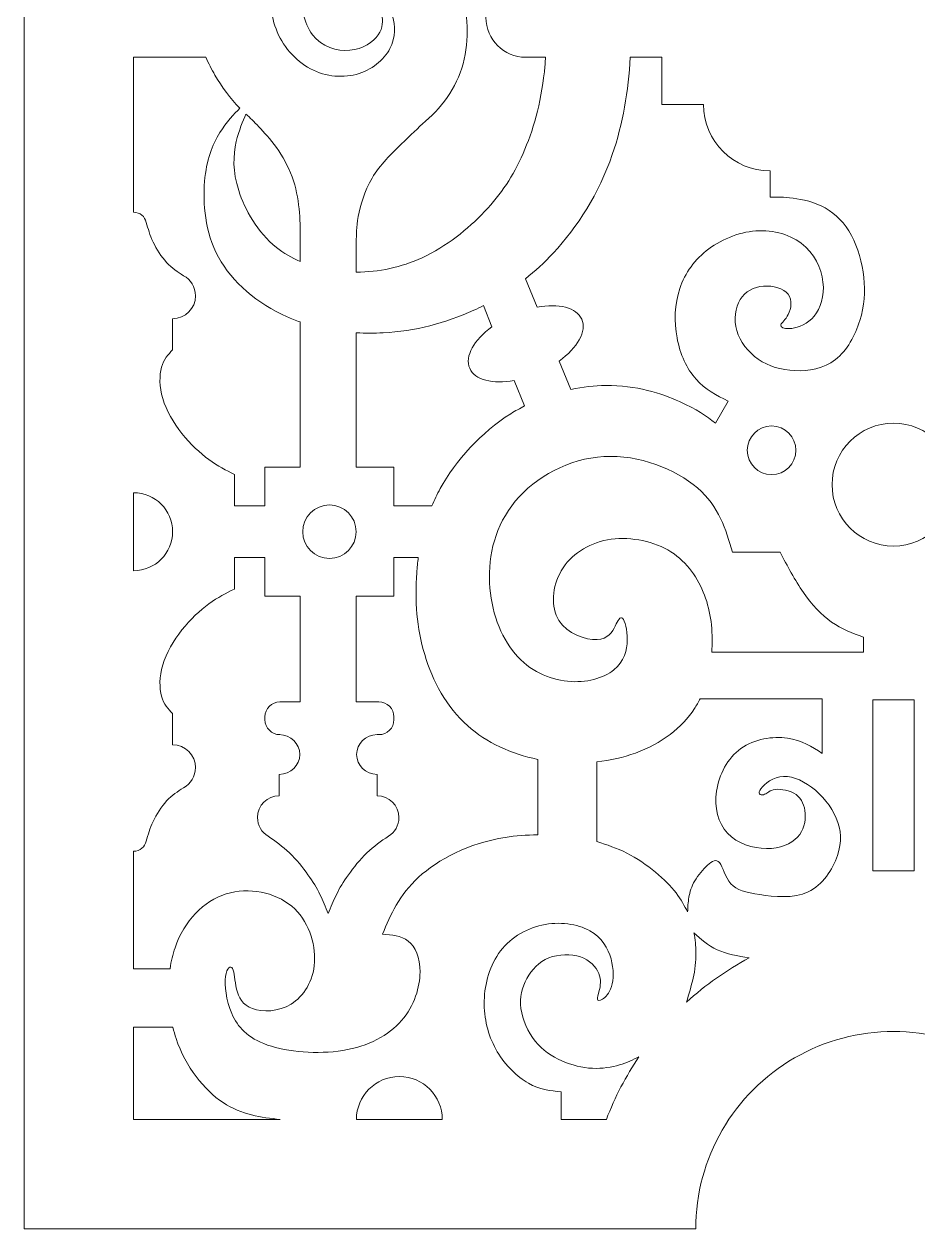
# Model space of a CAD drawing. Header units: millimetres. Extents: x -77 to 114, y -14 to 198.
# Drawn here: x -76.98 to -43.71, y 3.96 to 48.81 of the extents above; entities that cross this region are included whole.
import ezdxf

# ---------------------------------------------------------------- set-up
doc = ezdxf.new("R2010")
doc.units = ezdxf.units.MM
doc.header["$MEASUREMENT"] = 0
doc.layers.add('Default', color=7, linetype='Continuous')

msp = doc.modelspace()

# ---------------------------------------------------------------- linework, layer by layer
at = {"layer": 'Default', "lineweight": 9}
for points, knots in [([(-51.98, 3.963), (-51.98, 3.963), (-76.979, 3.963), (-76.979, 3.963), (-76.979, 3.963), (-76.979, 3.963), (-76.979, 96.287), (-76.979, 96.287), (-76.979, 96.287), (-76.979, 96.287), (-74.644, 96.287), (-74.644, 96.287), (-74.644, 96.287), (-73.848, 100.994), (-70.379, 104.808), (-65.763, 106.05), (-65.763, 106.05), (-65.763, 106.05), (-65.763, 109.359), (-65.763, 109.359), (-65.763, 109.359), (-65.763, 109.359), (-44.618, 109.359), (-44.618, 109.359), (-44.618, 109.359), (-44.618, 109.359), (-23.473, 109.359), (-23.473, 109.359), (-23.473, 109.359), (-23.473, 109.359), (-23.473, 106.05), (-23.473, 106.05), (-23.473, 106.05), (-18.857, 104.808), (-15.388, 100.994), (-14.593, 96.287), (-14.593, 96.287), (-14.593, 96.287), (-12.257, 96.287), (-12.257, 96.287), (-12.257, 96.287), (-12.257, 96.287), (-12.257, 3.963), (-12.257, 3.963), (-12.257, 3.963), (-12.257, 3.963), (-37.256, 3.963), (-37.256, 3.963), (-37.256, 3.963), (-37.256, 6.588), (-38.66, 9.015), (-40.937, 10.328), (-40.937, 10.328), (-42.076, 10.985), (-43.347, 11.313), (-44.618, 11.313), (-44.618, 11.313), (-45.889, 11.313), (-47.16, 10.985), (-48.299, 10.328), (-48.299, 10.328), (-50.576, 9.015), (-51.98, 6.588), (-51.98, 3.963)], [0, 0, 0, 0, 0.058824, 0.058824, 0.058824, 0.058824, 0.117647, 0.117647, 0.117647, 0.117647, 0.176471, 0.176471, 0.176471, 0.176471, 0.235294, 0.235294, 0.235294, 0.235294, 0.294118, 0.294118, 0.294118, 0.294118, 0.352941, 0.352941, 0.352941, 0.352941, 0.411765, 0.411765, 0.411765, 0.411765, 0.470588, 0.470588, 0.470588, 0.470588, 0.529412, 0.529412, 0.529412, 0.529412, 0.588235, 0.588235, 0.588235, 0.588235, 0.647059, 0.647059, 0.647059, 0.647059, 0.705882, 0.705882, 0.705882, 0.705882, 0.764706, 0.764706, 0.764706, 0.764706, 0.823529, 0.823529, 0.823529, 0.823529, 0.882353, 0.882353, 0.882353, 0.882353, 1, 1, 1, 1]), ([(-57.569, 47.577), (-57.569, 47.577), (-58.309, 47.577), (-58.309, 47.577), (-58.309, 47.577), (-59.125, 47.577), (-59.787, 48.239), (-59.787, 49.055), (-59.787, 49.055), (-59.787, 49.871), (-59.125, 50.533), (-58.309, 50.533), (-58.309, 50.533), (-58.309, 50.533), (-57.806, 50.533), (-57.806, 50.533), (-57.806, 50.533), (-57.811, 50.553), (-57.817, 50.573), (-57.822, 50.593), (-57.822, 50.593), (-58.106, 51.643), (-58.624, 52.407), (-59.297, 52.998), (-59.297, 52.998), (-59.774, 53.417), (-60.329, 53.751), (-60.921, 53.979), (-60.921, 53.979), (-60.921, 53.962), (-60.921, 53.946), (-60.921, 53.93), (-60.921, 53.93), (-60.921, 53.114), (-61.582, 52.452), (-62.398, 52.452), (-62.398, 52.452), (-63.215, 52.452), (-63.876, 53.114), (-63.876, 53.93), (-63.876, 53.93), (-63.876, 54.038), (-63.865, 54.144), (-63.843, 54.245), (-63.843, 54.245), (-63.99, 54.219), (-64.136, 54.187), (-64.281, 54.149), (-64.281, 54.149), (-65.125, 53.931), (-65.907, 53.525), (-66.477, 52.909), (-66.477, 52.909), (-67.046, 52.294), (-67.403, 51.468), (-67.603, 50.736), (-67.603, 50.736), (-67.803, 50.003), (-67.846, 49.363), (-67.643, 48.747), (-67.643, 48.747), (-67.44, 48.132), (-66.99, 47.54), (-66.427, 47.205), (-66.427, 47.205), (-65.864, 46.87), (-65.186, 46.789), (-64.617, 46.94), (-64.617, 46.94), (-64.047, 47.091), (-63.585, 47.473), (-63.364, 47.897), (-63.364, 47.897), (-63.142, 48.322), (-63.161, 48.79), (-63.256, 49.071), (-63.256, 49.071), (-63.352, 49.351), (-63.524, 49.443), (-63.604, 49.437), (-63.604, 49.437), (-63.684, 49.431), (-63.672, 49.326), (-63.653, 49.138), (-63.653, 49.138), (-63.635, 48.95), (-63.61, 48.68), (-63.795, 48.412), (-63.795, 48.412), (-63.98, 48.144), (-64.374, 47.879), (-64.854, 47.836), (-64.854, 47.836), (-65.334, 47.793), (-65.901, 47.971), (-66.242, 48.411), (-66.242, 48.411), (-66.584, 48.851), (-66.701, 49.553), (-66.622, 50.121), (-66.622, 50.121), (-66.543, 50.689), (-66.267, 51.123), (-65.898, 51.486), (-65.898, 51.486), (-65.529, 51.85), (-65.065, 52.143), (-64.415, 52.231), (-64.415, 52.231), (-63.764, 52.319), (-62.927, 52.201), (-62.259, 51.866), (-62.259, 51.866), (-61.591, 51.53), (-61.092, 50.976), (-60.79, 50.197), (-60.79, 50.197), (-60.489, 49.419), (-60.384, 48.415), (-60.596, 47.504), (-60.596, 47.504), (-60.809, 46.592), (-61.338, 45.773), (-62.042, 45.2), (-62.042, 45.2), (-62.314, 44.943), (-62.586, 44.686), (-62.94, 44.343), (-62.94, 44.343), (-63.295, 43.999), (-63.732, 43.567), (-64.025, 43.081), (-64.025, 43.081), (-64.317, 42.595), (-64.465, 42.053), (-64.539, 41.646), (-64.539, 41.646), (-64.613, 41.24), (-64.613, 40.969), (-64.613, 40.699), (-64.613, 40.699), (-64.613, 40.699), (-64.613, 39.577), (-64.613, 39.577), (-64.613, 39.577), (-63.779, 39.58), (-62.936, 39.758), (-62.16, 40.115), (-62.16, 40.115), (-61.264, 40.527), (-60.458, 41.18), (-59.836, 41.836), (-59.836, 41.836), (-59.214, 42.491), (-58.777, 43.15), (-58.408, 43.99), (-58.408, 43.99), (-58.039, 44.83), (-57.739, 45.851), (-57.614, 47.029), (-57.614, 47.029), (-57.595, 47.208), (-57.58, 47.392), (-57.569, 47.577)], [0, 0, 0, 0, 0.02381, 0.02381, 0.02381, 0.02381, 0.047619, 0.047619, 0.047619, 0.047619, 0.071429, 0.071429, 0.071429, 0.071429, 0.095238, 0.095238, 0.095238, 0.095238, 0.119048, 0.119048, 0.119048, 0.119048, 0.142857, 0.142857, 0.142857, 0.142857, 0.166667, 0.166667, 0.166667, 0.166667, 0.190476, 0.190476, 0.190476, 0.190476, 0.214286, 0.214286, 0.214286, 0.214286, 0.238095, 0.238095, 0.238095, 0.238095, 0.261905, 0.261905, 0.261905, 0.261905, 0.285714, 0.285714, 0.285714, 0.285714, 0.309524, 0.309524, 0.309524, 0.309524, 0.333333, 0.333333, 0.333333, 0.333333, 0.357143, 0.357143, 0.357143, 0.357143, 0.380952, 0.380952, 0.380952, 0.380952, 0.404762, 0.404762, 0.404762, 0.404762, 0.428571, 0.428571, 0.428571, 0.428571, 0.452381, 0.452381, 0.452381, 0.452381, 0.47619, 0.47619, 0.47619, 0.47619, 0.5, 0.5, 0.5, 0.5, 0.52381, 0.52381, 0.52381, 0.52381, 0.547619, 0.547619, 0.547619, 0.547619, 0.571429, 0.571429, 0.571429, 0.571429, 0.595238, 0.595238, 0.595238, 0.595238, 0.619048, 0.619048, 0.619048, 0.619048, 0.642857, 0.642857, 0.642857, 0.642857, 0.666667, 0.666667, 0.666667, 0.666667, 0.690476, 0.690476, 0.690476, 0.690476, 0.714286, 0.714286, 0.714286, 0.714286, 0.738095, 0.738095, 0.738095, 0.738095, 0.761905, 0.761905, 0.761905, 0.761905, 0.785714, 0.785714, 0.785714, 0.785714, 0.809524, 0.809524, 0.809524, 0.809524, 0.833333, 0.833333, 0.833333, 0.833333, 0.857143, 0.857143, 0.857143, 0.857143, 0.880952, 0.880952, 0.880952, 0.880952, 0.904762, 0.904762, 0.904762, 0.904762, 0.928571, 0.928571, 0.928571, 0.928571, 0.952381, 0.952381, 0.952381, 0.952381, 1, 1, 1, 1]), ([(-72.431, 41.43), (-72.365, 41.196), (-72.3, 40.962), (-72.177, 40.7), (-72.177, 40.7), (-72.053, 40.439), (-71.871, 40.149), (-71.673, 39.935), (-71.673, 39.935), (-71.476, 39.722), (-71.261, 39.583), (-71.047, 39.445), (-71.047, 39.445), (-70.781, 39.302), (-70.6, 39.02), (-70.6, 38.696), (-70.6, 38.696), (-70.6, 38.226), (-70.981, 37.846), (-71.45, 37.846), (-71.45, 37.846), (-71.45, 37.846), (-71.45, 36.683), (-71.45, 36.683), (-71.45, 36.683), (-71.613, 36.511), (-71.777, 36.338), (-71.861, 36.04), (-71.861, 36.04), (-71.946, 35.741), (-71.952, 35.316), (-71.82, 34.873), (-71.82, 34.873), (-71.687, 34.43), (-71.416, 33.968), (-71.102, 33.571), (-71.102, 33.571), (-70.789, 33.174), (-70.431, 32.841), (-70.099, 32.598), (-70.099, 32.598), (-69.766, 32.355), (-69.458, 32.2), (-69.15, 32.047), (-69.15, 32.047), (-69.15, 32.047), (-69.15, 30.874), (-69.15, 30.874), (-69.15, 30.874), (-69.15, 30.874), (-68.014, 30.874), (-68.014, 30.874), (-68.014, 30.874), (-68.014, 30.874), (-68.014, 32.317), (-68.014, 32.317), (-68.014, 32.317), (-68.014, 32.317), (-66.7, 32.317), (-66.7, 32.317), (-66.7, 32.317), (-66.7, 32.317), (-66.7, 37.725), (-66.7, 37.725), (-66.7, 37.725), (-66.866, 37.782), (-67.03, 37.846), (-67.19, 37.917), (-67.19, 37.917), (-68.296, 38.403), (-69.238, 39.204), (-69.746, 40.14), (-69.746, 40.14), (-70.253, 41.075), (-70.328, 42.147), (-70.26, 42.955), (-70.26, 42.955), (-70.192, 43.764), (-69.982, 44.31), (-69.687, 44.778), (-69.687, 44.778), (-69.451, 45.152), (-69.159, 45.477), (-68.945, 45.676), (-68.945, 45.676), (-69.31, 46.045), (-69.618, 46.468), (-69.875, 46.912), (-69.875, 46.912), (-69.999, 47.128), (-70.113, 47.349), (-70.212, 47.577), (-70.212, 47.577), (-70.212, 47.577), (-72.901, 47.577), (-72.901, 47.577), (-72.901, 47.577), (-72.901, 47.577), (-72.901, 41.808), (-72.901, 41.808), (-72.901, 41.808), (-72.671, 41.808), (-72.478, 41.646), (-72.431, 41.43)], [0, 0, 0, 0, 0.037037, 0.037037, 0.037037, 0.037037, 0.074074, 0.074074, 0.074074, 0.074074, 0.111111, 0.111111, 0.111111, 0.111111, 0.148148, 0.148148, 0.148148, 0.148148, 0.185185, 0.185185, 0.185185, 0.185185, 0.222222, 0.222222, 0.222222, 0.222222, 0.259259, 0.259259, 0.259259, 0.259259, 0.296296, 0.296296, 0.296296, 0.296296, 0.333333, 0.333333, 0.333333, 0.333333, 0.37037, 0.37037, 0.37037, 0.37037, 0.407407, 0.407407, 0.407407, 0.407407, 0.444444, 0.444444, 0.444444, 0.444444, 0.481481, 0.481481, 0.481481, 0.481481, 0.518519, 0.518519, 0.518519, 0.518519, 0.555556, 0.555556, 0.555556, 0.555556, 0.592593, 0.592593, 0.592593, 0.592593, 0.62963, 0.62963, 0.62963, 0.62963, 0.666667, 0.666667, 0.666667, 0.666667, 0.703704, 0.703704, 0.703704, 0.703704, 0.740741, 0.740741, 0.740741, 0.740741, 0.777778, 0.777778, 0.777778, 0.777778, 0.814815, 0.814815, 0.814815, 0.814815, 0.851852, 0.851852, 0.851852, 0.851852, 0.888889, 0.888889, 0.888889, 0.888889, 0.925926, 0.925926, 0.925926, 0.925926, 1, 1, 1, 1]), ([(-57.061, 36.267), (-57.061, 36.267), (-56.625, 35.211), (-56.625, 35.211), (-56.625, 35.211), (-56.181, 35.307), (-55.742, 35.357), (-55.326, 35.362), (-55.326, 35.362), (-54.199, 35.374), (-53.239, 35.053), (-52.586, 34.764), (-52.586, 34.764), (-51.934, 34.475), (-51.589, 34.216), (-51.244, 33.958), (-51.244, 33.958), (-51.244, 33.958), (-50.769, 34.779), (-50.769, 34.779), (-50.769, 34.779), (-51.198, 34.993), (-51.628, 35.207), (-51.968, 35.591), (-51.968, 35.591), (-52.309, 35.975), (-52.562, 36.529), (-52.675, 37.133), (-52.675, 37.133), (-52.789, 37.736), (-52.765, 38.389), (-52.571, 38.969), (-52.571, 38.969), (-52.377, 39.548), (-52.014, 40.055), (-51.49, 40.443), (-51.49, 40.443), (-50.967, 40.831), (-50.283, 41.1), (-49.619, 41.121), (-49.619, 41.121), (-48.954, 41.141), (-48.307, 40.913), (-47.879, 40.507), (-47.879, 40.507), (-47.451, 40.101), (-47.242, 39.515), (-47.229, 39.014), (-47.229, 39.014), (-47.217, 38.512), (-47.402, 38.093), (-47.663, 37.838), (-47.663, 37.838), (-47.925, 37.582), (-48.264, 37.49), (-48.489, 37.477), (-48.489, 37.477), (-48.713, 37.465), (-48.824, 37.533), (-48.806, 37.616), (-48.806, 37.616), (-48.787, 37.699), (-48.639, 37.798), (-48.535, 38.007), (-48.535, 38.007), (-48.43, 38.216), (-48.368, 38.537), (-48.536, 38.753), (-48.536, 38.753), (-48.704, 38.97), (-49.101, 39.083), (-49.458, 39.055), (-49.458, 39.055), (-49.815, 39.027), (-50.133, 38.859), (-50.322, 38.556), (-50.322, 38.556), (-50.511, 38.254), (-50.573, 37.816), (-50.453, 37.404), (-50.453, 37.404), (-50.333, 36.991), (-50.031, 36.603), (-49.65, 36.338), (-49.65, 36.338), (-49.268, 36.074), (-48.806, 35.932), (-48.292, 35.911), (-48.292, 35.911), (-47.778, 35.889), (-47.211, 35.988), (-46.777, 36.323), (-46.777, 36.323), (-46.343, 36.658), (-46.041, 37.231), (-45.872, 37.776), (-45.872, 37.776), (-45.703, 38.321), (-45.665, 38.838), (-45.724, 39.38), (-45.724, 39.38), (-45.782, 39.922), (-45.937, 40.489), (-46.183, 40.944), (-46.183, 40.944), (-46.429, 41.4), (-46.768, 41.745), (-47.162, 41.966), (-47.162, 41.966), (-47.556, 42.188), (-48.005, 42.286), (-48.356, 42.333), (-48.356, 42.333), (-48.707, 42.379), (-48.96, 42.372), (-49.212, 42.366), (-49.212, 42.366), (-49.212, 42.366), (-49.212, 43.345), (-49.212, 43.345), (-49.212, 43.345), (-50.579, 43.345), (-51.688, 44.453), (-51.688, 45.82), (-51.688, 45.82), (-51.688, 45.82), (-53.241, 45.82), (-53.241, 45.82), (-53.241, 45.82), (-53.241, 45.82), (-53.241, 47.577), (-53.241, 47.577), (-53.241, 47.577), (-53.241, 47.577), (-54.422, 47.577), (-54.422, 47.577), (-54.422, 47.577), (-54.476, 46.333), (-54.693, 45.083), (-55.084, 43.956), (-55.084, 43.956), (-55.588, 42.504), (-56.382, 41.254), (-57.278, 40.291), (-57.278, 40.291), (-57.612, 39.931), (-57.96, 39.611), (-58.321, 39.327), (-58.321, 39.327), (-58.321, 39.327), (-57.887, 38.274), (-57.887, 38.274), (-57.887, 38.274), (-57.086, 38.423), (-56.413, 38.267), (-56.221, 37.826), (-56.221, 37.826), (-56.024, 37.377), (-56.382, 36.76), (-57.061, 36.267)], [0, 0, 0, 0, 0.02439, 0.02439, 0.02439, 0.02439, 0.04878, 0.04878, 0.04878, 0.04878, 0.073171, 0.073171, 0.073171, 0.073171, 0.097561, 0.097561, 0.097561, 0.097561, 0.121951, 0.121951, 0.121951, 0.121951, 0.146341, 0.146341, 0.146341, 0.146341, 0.170732, 0.170732, 0.170732, 0.170732, 0.195122, 0.195122, 0.195122, 0.195122, 0.219512, 0.219512, 0.219512, 0.219512, 0.243902, 0.243902, 0.243902, 0.243902, 0.268293, 0.268293, 0.268293, 0.268293, 0.292683, 0.292683, 0.292683, 0.292683, 0.317073, 0.317073, 0.317073, 0.317073, 0.341463, 0.341463, 0.341463, 0.341463, 0.365854, 0.365854, 0.365854, 0.365854, 0.390244, 0.390244, 0.390244, 0.390244, 0.414634, 0.414634, 0.414634, 0.414634, 0.439024, 0.439024, 0.439024, 0.439024, 0.463415, 0.463415, 0.463415, 0.463415, 0.487805, 0.487805, 0.487805, 0.487805, 0.512195, 0.512195, 0.512195, 0.512195, 0.536585, 0.536585, 0.536585, 0.536585, 0.560976, 0.560976, 0.560976, 0.560976, 0.585366, 0.585366, 0.585366, 0.585366, 0.609756, 0.609756, 0.609756, 0.609756, 0.634146, 0.634146, 0.634146, 0.634146, 0.658537, 0.658537, 0.658537, 0.658537, 0.682927, 0.682927, 0.682927, 0.682927, 0.707317, 0.707317, 0.707317, 0.707317, 0.731707, 0.731707, 0.731707, 0.731707, 0.756098, 0.756098, 0.756098, 0.756098, 0.780488, 0.780488, 0.780488, 0.780488, 0.804878, 0.804878, 0.804878, 0.804878, 0.829268, 0.829268, 0.829268, 0.829268, 0.853659, 0.853659, 0.853659, 0.853659, 0.878049, 0.878049, 0.878049, 0.878049, 0.902439, 0.902439, 0.902439, 0.902439, 0.926829, 0.926829, 0.926829, 0.926829, 0.95122, 0.95122, 0.95122, 0.95122, 1, 1, 1, 1]), ([(-66.7, 39.974), (-67.021, 40.111), (-67.321, 40.286), (-67.588, 40.5), (-67.588, 40.5), (-68.29, 41.063), (-68.764, 41.901), (-68.992, 42.615), (-68.992, 42.615), (-69.219, 43.329), (-69.201, 43.92), (-69.081, 44.438), (-69.081, 44.438), (-68.987, 44.844), (-68.829, 45.205), (-68.722, 45.463), (-68.722, 45.463), (-68.701, 45.444), (-68.68, 45.426), (-68.659, 45.408), (-68.659, 45.408), (-68.513, 45.265), (-68.366, 45.122), (-68.169, 44.913), (-68.169, 44.913), (-67.973, 44.704), (-67.726, 44.428), (-67.503, 44.096), (-67.503, 44.096), (-67.281, 43.765), (-67.083, 43.377), (-66.953, 42.98), (-66.953, 42.98), (-66.823, 42.582), (-66.761, 42.176), (-66.731, 41.794), (-66.731, 41.794), (-66.7, 41.413), (-66.7, 41.056), (-66.7, 40.699), (-66.7, 40.699), (-66.7, 40.699), (-66.7, 39.974), (-66.7, 39.974)], [0, 0, 0, 0, 0.083333, 0.083333, 0.083333, 0.083333, 0.166667, 0.166667, 0.166667, 0.166667, 0.25, 0.25, 0.25, 0.25, 0.333333, 0.333333, 0.333333, 0.333333, 0.416667, 0.416667, 0.416667, 0.416667, 0.5, 0.5, 0.5, 0.5, 0.583333, 0.583333, 0.583333, 0.583333, 0.666667, 0.666667, 0.666667, 0.666667, 0.75, 0.75, 0.75, 0.75, 0.833333, 0.833333, 0.833333, 0.833333, 1, 1, 1, 1]), ([(-59.563, 37.548), (-59.563, 37.548), (-59.884, 38.331), (-59.884, 38.331), (-59.884, 38.331), (-60, 38.273), (-60.116, 38.217), (-60.233, 38.163), (-60.233, 38.163), (-61.295, 37.677), (-62.422, 37.381), (-63.619, 37.32), (-63.619, 37.32), (-63.947, 37.303), (-64.279, 37.304), (-64.613, 37.323), (-64.613, 37.323), (-64.613, 37.323), (-64.613, 32.317), (-64.613, 32.317), (-64.613, 32.317), (-64.613, 32.317), (-63.212, 32.317), (-63.212, 32.317), (-63.212, 32.317), (-63.212, 32.317), (-63.212, 30.874), (-63.212, 30.874), (-63.212, 30.874), (-63.212, 30.874), (-61.803, 30.874), (-61.803, 30.874), (-61.803, 30.874), (-61.712, 31.089), (-61.608, 31.304), (-61.489, 31.519), (-61.489, 31.519), (-60.911, 32.566), (-59.975, 33.613), (-58.86, 34.309), (-58.86, 34.309), (-58.694, 34.412), (-58.523, 34.509), (-58.35, 34.597), (-58.35, 34.597), (-58.35, 34.597), (-58.74, 35.547), (-58.74, 35.547), (-58.74, 35.547), (-59.534, 35.402), (-60.2, 35.56), (-60.392, 35.998), (-60.392, 35.998), (-60.587, 36.445), (-60.234, 37.057), (-59.563, 37.548)], [0, 0, 0, 0, 0.066667, 0.066667, 0.066667, 0.066667, 0.133333, 0.133333, 0.133333, 0.133333, 0.2, 0.2, 0.2, 0.2, 0.266667, 0.266667, 0.266667, 0.266667, 0.333333, 0.333333, 0.333333, 0.333333, 0.4, 0.4, 0.4, 0.4, 0.466667, 0.466667, 0.466667, 0.466667, 0.533333, 0.533333, 0.533333, 0.533333, 0.6, 0.6, 0.6, 0.6, 0.666667, 0.666667, 0.666667, 0.666667, 0.733333, 0.733333, 0.733333, 0.733333, 0.8, 0.8, 0.8, 0.8, 0.866667, 0.866667, 0.866667, 0.866667, 1, 1, 1, 1]), ([(-48.251, 32.946), (-48.251, 33.446), (-48.656, 33.851), (-49.156, 33.851), (-49.156, 33.851), (-49.657, 33.851), (-50.062, 33.446), (-50.062, 32.946), (-50.062, 32.946), (-50.062, 32.445), (-49.657, 32.04), (-49.156, 32.04), (-49.156, 32.04), (-48.656, 32.04), (-48.251, 32.445), (-48.251, 32.946)], [0, 0, 0, 0, 0.2, 0.2, 0.2, 0.2, 0.4, 0.4, 0.4, 0.4, 0.6, 0.6, 0.6, 0.6, 1, 1, 1, 1]), ([(-44.618, 29.383), (-45.88, 29.383), (-46.904, 30.406), (-46.904, 31.668), (-46.904, 31.668), (-46.904, 32.93), (-45.88, 33.954), (-44.618, 33.954), (-44.618, 33.954), (-43.356, 33.954), (-42.333, 32.93), (-42.333, 31.668), (-42.333, 31.668), (-42.333, 30.406), (-43.356, 29.383), (-44.618, 29.383)], [0, 0, 0, 0, 0.2, 0.2, 0.2, 0.2, 0.4, 0.4, 0.4, 0.4, 0.6, 0.6, 0.6, 0.6, 1, 1, 1, 1]), ([(-45.739, 25.996), (-45.739, 25.996), (-45.739, 25.426), (-45.739, 25.426), (-45.739, 25.426), (-45.739, 25.426), (-51.385, 25.426), (-51.385, 25.426), (-51.385, 25.426), (-51.38, 25.495), (-51.376, 25.565), (-51.373, 25.633), (-51.373, 25.633), (-51.342, 26.384), (-51.441, 27.049), (-51.7, 27.671), (-51.7, 27.671), (-51.958, 28.293), (-52.377, 28.872), (-53.017, 29.235), (-53.017, 29.235), (-53.657, 29.598), (-54.52, 29.746), (-55.265, 29.611), (-55.265, 29.611), (-56.009, 29.475), (-56.637, 29.056), (-56.982, 28.465), (-56.982, 28.465), (-57.327, 27.874), (-57.389, 27.111), (-57.075, 26.612), (-57.075, 26.612), (-56.761, 26.113), (-56.071, 25.879), (-55.652, 25.898), (-55.652, 25.898), (-55.234, 25.916), (-55.086, 26.187), (-54.975, 26.403), (-54.975, 26.403), (-54.865, 26.618), (-54.79, 26.778), (-54.704, 26.692), (-54.704, 26.692), (-54.618, 26.606), (-54.519, 26.273), (-54.526, 25.892), (-54.526, 25.892), (-54.532, 25.51), (-54.643, 25.079), (-55.025, 24.771), (-55.025, 24.771), (-55.406, 24.463), (-56.059, 24.278), (-56.748, 24.346), (-56.748, 24.346), (-57.438, 24.414), (-58.165, 24.734), (-58.706, 25.375), (-58.706, 25.375), (-59.248, 26.015), (-59.605, 26.975), (-59.655, 28.01), (-59.655, 28.01), (-59.704, 29.044), (-59.445, 30.152), (-58.694, 31.051), (-58.694, 31.051), (-57.943, 31.95), (-56.699, 32.64), (-55.394, 32.714), (-55.394, 32.714), (-54.088, 32.788), (-52.722, 32.246), (-51.915, 31.55), (-51.915, 31.55), (-51.109, 30.854), (-50.862, 30.004), (-50.616, 29.155), (-50.616, 29.155), (-50.616, 29.155), (-48.842, 29.155), (-48.842, 29.155), (-48.842, 29.155), (-48.565, 28.632), (-48.288, 28.108), (-47.973, 27.654), (-47.973, 27.654), (-47.658, 27.2), (-47.303, 26.815), (-46.925, 26.55), (-46.925, 26.55), (-46.546, 26.286), (-46.143, 26.141), (-45.739, 25.996)], [0, 0, 0, 0, 0.04, 0.04, 0.04, 0.04, 0.08, 0.08, 0.08, 0.08, 0.12, 0.12, 0.12, 0.12, 0.16, 0.16, 0.16, 0.16, 0.2, 0.2, 0.2, 0.2, 0.24, 0.24, 0.24, 0.24, 0.28, 0.28, 0.28, 0.28, 0.32, 0.32, 0.32, 0.32, 0.36, 0.36, 0.36, 0.36, 0.4, 0.4, 0.4, 0.4, 0.44, 0.44, 0.44, 0.44, 0.48, 0.48, 0.48, 0.48, 0.52, 0.52, 0.52, 0.52, 0.56, 0.56, 0.56, 0.56, 0.6, 0.6, 0.6, 0.6, 0.64, 0.64, 0.64, 0.64, 0.68, 0.68, 0.68, 0.68, 0.72, 0.72, 0.72, 0.72, 0.76, 0.76, 0.76, 0.76, 0.8, 0.8, 0.8, 0.8, 0.84, 0.84, 0.84, 0.84, 0.88, 0.88, 0.88, 0.88, 0.92, 0.92, 0.92, 0.92, 1, 1, 1, 1]), ([(-72.901, 28.465), (-72.1, 28.465), (-71.45, 29.114), (-71.45, 29.915), (-71.45, 29.915), (-71.45, 30.717), (-72.1, 31.366), (-72.901, 31.366), (-72.901, 31.366), (-72.901, 31.366), (-72.901, 28.465), (-72.901, 28.465)], [0, 0, 0, 0, 0.25, 0.25, 0.25, 0.25, 0.5, 0.5, 0.5, 0.5, 1, 1, 1, 1]), ([(-65.613, 30.911), (-65.063, 30.911), (-64.618, 30.465), (-64.618, 29.915), (-64.618, 29.915), (-64.618, 29.366), (-65.063, 28.92), (-65.613, 28.92), (-65.613, 28.92), (-66.163, 28.92), (-66.609, 29.366), (-66.609, 29.915), (-66.609, 29.915), (-66.609, 30.465), (-66.163, 30.911), (-65.613, 30.911)], [0, 0, 0, 0, 0.2, 0.2, 0.2, 0.2, 0.4, 0.4, 0.4, 0.4, 0.6, 0.6, 0.6, 0.6, 1, 1, 1, 1]), ([(-67.456, 22.361), (-67.764, 22.361), (-68.014, 22.612), (-68.014, 22.919), (-68.014, 22.919), (-68.014, 22.919), (-68.014, 23.022), (-68.014, 23.022), (-68.014, 23.022), (-68.014, 23.329), (-67.764, 23.58), (-67.456, 23.58), (-67.456, 23.58), (-67.456, 23.58), (-66.7, 23.58), (-66.7, 23.58), (-66.7, 23.58), (-66.7, 23.58), (-66.7, 27.514), (-66.7, 27.514), (-66.7, 27.514), (-66.7, 27.514), (-68.014, 27.514), (-68.014, 27.514), (-68.014, 27.514), (-68.014, 27.514), (-68.014, 28.956), (-68.014, 28.956), (-68.014, 28.956), (-68.014, 28.956), (-69.15, 28.956), (-69.15, 28.956), (-69.15, 28.956), (-69.15, 28.956), (-69.15, 27.783), (-69.15, 27.783), (-69.15, 27.783), (-69.458, 27.629), (-69.766, 27.475), (-70.099, 27.232), (-70.099, 27.232), (-70.431, 26.989), (-70.789, 26.656), (-71.102, 26.259), (-71.102, 26.259), (-71.416, 25.862), (-71.687, 25.4), (-71.82, 24.957), (-71.82, 24.957), (-71.952, 24.514), (-71.946, 24.089), (-71.861, 23.79), (-71.861, 23.79), (-71.777, 23.491), (-71.613, 23.319), (-71.45, 23.147), (-71.45, 23.147), (-71.45, 23.147), (-71.45, 21.984), (-71.45, 21.984), (-71.45, 21.984), (-70.981, 21.984), (-70.6, 21.603), (-70.6, 21.133), (-70.6, 21.133), (-70.6, 20.81), (-70.781, 20.528), (-71.047, 20.385), (-71.047, 20.385), (-71.261, 20.246), (-71.476, 20.108), (-71.673, 19.894), (-71.673, 19.894), (-71.871, 19.681), (-72.053, 19.391), (-72.177, 19.129), (-72.177, 19.129), (-72.3, 18.868), (-72.365, 18.634), (-72.431, 18.4), (-72.431, 18.4), (-72.478, 18.184), (-72.671, 18.022), (-72.901, 18.022), (-72.901, 18.022), (-72.901, 18.022), (-72.901, 13.648), (-72.901, 13.648), (-72.901, 13.648), (-72.901, 13.648), (-71.54, 13.648), (-71.54, 13.648), (-71.54, 13.648), (-71.538, 13.648), (-71.547, 13.646), (-71.546, 13.648), (-71.546, 13.648), (-71.506, 13.919), (-71.444, 14.183), (-71.36, 14.428), (-71.36, 14.428), (-71.015, 15.438), (-70.3, 16.165), (-69.457, 16.43), (-69.457, 16.43), (-68.614, 16.694), (-67.641, 16.497), (-67.019, 15.974), (-67.019, 15.974), (-66.397, 15.451), (-66.126, 14.601), (-66.169, 13.893), (-66.169, 13.893), (-66.212, 13.185), (-66.57, 12.618), (-67.043, 12.329), (-67.043, 12.329), (-67.517, 12.039), (-68.109, 12.027), (-68.478, 12.163), (-68.478, 12.163), (-68.847, 12.298), (-68.995, 12.581), (-69.069, 12.889), (-69.069, 12.889), (-69.143, 13.197), (-69.143, 13.529), (-69.217, 13.653), (-69.217, 13.653), (-69.291, 13.776), (-69.439, 13.689), (-69.482, 13.363), (-69.482, 13.363), (-69.525, 13.037), (-69.463, 12.47), (-69.248, 11.978), (-69.248, 11.978), (-69.032, 11.485), (-68.663, 11.067), (-67.918, 10.808), (-67.918, 10.808), (-67.173, 10.55), (-66.052, 10.451), (-65.11, 10.605), (-65.11, 10.605), (-64.168, 10.759), (-63.405, 11.165), (-62.925, 11.719), (-62.925, 11.719), (-62.444, 12.273), (-62.247, 12.975), (-62.241, 13.523), (-62.241, 13.523), (-62.235, 14.071), (-62.42, 14.465), (-62.684, 14.674), (-62.684, 14.674), (-62.949, 14.884), (-63.294, 14.909), (-63.639, 14.933), (-63.639, 14.933), (-63.331, 15.66), (-63.023, 16.387), (-62.297, 17.051), (-62.297, 17.051), (-61.57, 17.716), (-60.425, 18.32), (-59.076, 18.535), (-59.076, 18.535), (-58.683, 18.598), (-58.273, 18.628), (-57.86, 18.628), (-57.86, 18.628), (-57.86, 18.628), (-57.86, 21.442), (-57.86, 21.442), (-57.86, 21.442), (-58.845, 21.643), (-59.765, 22.064), (-60.467, 22.69), (-60.467, 22.69), (-61.255, 23.392), (-61.773, 24.353), (-62.068, 25.344), (-62.068, 25.344), (-62.364, 26.335), (-62.438, 27.357), (-62.364, 28.391), (-62.364, 28.391), (-62.35, 28.579), (-62.332, 28.768), (-62.308, 28.956), (-62.308, 28.956), (-62.308, 28.956), (-63.212, 28.956), (-63.212, 28.956), (-63.212, 28.956), (-63.212, 28.956), (-63.212, 27.514), (-63.212, 27.514), (-63.212, 27.514), (-63.212, 27.514), (-64.613, 27.514), (-64.613, 27.514), (-64.613, 27.514), (-64.613, 27.514), (-64.613, 23.58), (-64.613, 23.58), (-64.613, 23.58), (-64.613, 23.58), (-63.77, 23.58), (-63.77, 23.58), (-63.77, 23.58), (-63.463, 23.58), (-63.212, 23.329), (-63.212, 23.022), (-63.212, 23.022), (-63.212, 23.022), (-63.212, 22.919), (-63.212, 22.919), (-63.212, 22.919), (-63.212, 22.612), (-63.463, 22.361), (-63.77, 22.361), (-63.77, 22.361), (-63.77, 22.361), (-63.84, 22.361), (-63.84, 22.361), (-63.84, 22.361), (-64.261, 22.361), (-64.602, 22.03), (-64.602, 21.622), (-64.602, 21.622), (-64.602, 21.214), (-64.261, 20.883), (-63.84, 20.883), (-63.84, 20.883), (-63.84, 20.883), (-63.839, 20.089), (-63.839, 20.089), (-63.839, 20.089), (-63.39, 20.089), (-63.026, 19.725), (-63.026, 19.276), (-63.026, 19.276), (-63.026, 18.982), (-63.183, 18.724), (-63.417, 18.581), (-63.417, 18.581), (-63.69, 18.394), (-63.963, 18.207), (-64.219, 17.961), (-64.219, 17.961), (-64.476, 17.715), (-64.716, 17.411), (-64.905, 17.144), (-64.905, 17.144), (-65.095, 16.878), (-65.233, 16.65), (-65.35, 16.416), (-65.35, 16.416), (-65.467, 16.182), (-65.563, 15.942), (-65.659, 15.702), (-65.659, 15.702), (-65.755, 15.942), (-65.85, 16.182), (-65.967, 16.416), (-65.967, 16.416), (-66.084, 16.65), (-66.223, 16.878), (-66.412, 17.144), (-66.412, 17.144), (-66.601, 17.411), (-66.842, 17.715), (-67.098, 17.961), (-67.098, 17.961), (-67.355, 18.207), (-67.627, 18.394), (-67.9, 18.581), (-67.9, 18.581), (-68.135, 18.724), (-68.291, 18.982), (-68.291, 19.276), (-68.291, 19.276), (-68.291, 19.725), (-67.928, 20.089), (-67.479, 20.089), (-67.479, 20.089), (-67.479, 20.089), (-67.479, 20.883), (-67.479, 20.883), (-67.479, 20.883), (-67.058, 20.883), (-66.717, 21.214), (-66.717, 21.622), (-66.717, 21.622), (-66.717, 22.03), (-67.058, 22.361), (-67.479, 22.361), (-67.479, 22.361), (-67.486, 22.361), (-67.448, 22.361), (-67.456, 22.361)], [0, 0, 0, 0, 0.012987, 0.012987, 0.012987, 0.012987, 0.025974, 0.025974, 0.025974, 0.025974, 0.038961, 0.038961, 0.038961, 0.038961, 0.051948, 0.051948, 0.051948, 0.051948, 0.064935, 0.064935, 0.064935, 0.064935, 0.077922, 0.077922, 0.077922, 0.077922, 0.090909, 0.090909, 0.090909, 0.090909, 0.103896, 0.103896, 0.103896, 0.103896, 0.116883, 0.116883, 0.116883, 0.116883, 0.12987, 0.12987, 0.12987, 0.12987, 0.142857, 0.142857, 0.142857, 0.142857, 0.155844, 0.155844, 0.155844, 0.155844, 0.168831, 0.168831, 0.168831, 0.168831, 0.181818, 0.181818, 0.181818, 0.181818, 0.194805, 0.194805, 0.194805, 0.194805, 0.207792, 0.207792, 0.207792, 0.207792, 0.220779, 0.220779, 0.220779, 0.220779, 0.233766, 0.233766, 0.233766, 0.233766, 0.246753, 0.246753, 0.246753, 0.246753, 0.25974, 0.25974, 0.25974, 0.25974, 0.272727, 0.272727, 0.272727, 0.272727, 0.285714, 0.285714, 0.285714, 0.285714, 0.298701, 0.298701, 0.298701, 0.298701, 0.311688, 0.311688, 0.311688, 0.311688, 0.324675, 0.324675, 0.324675, 0.324675, 0.337662, 0.337662, 0.337662, 0.337662, 0.350649, 0.350649, 0.350649, 0.350649, 0.363636, 0.363636, 0.363636, 0.363636, 0.376623, 0.376623, 0.376623, 0.376623, 0.38961, 0.38961, 0.38961, 0.38961, 0.402597, 0.402597, 0.402597, 0.402597, 0.415584, 0.415584, 0.415584, 0.415584, 0.428571, 0.428571, 0.428571, 0.428571, 0.441558, 0.441558, 0.441558, 0.441558, 0.454545, 0.454545, 0.454545, 0.454545, 0.467532, 0.467532, 0.467532, 0.467532, 0.480519, 0.480519, 0.480519, 0.480519, 0.493506, 0.493506, 0.493506, 0.493506, 0.506494, 0.506494, 0.506494, 0.506494, 0.519481, 0.519481, 0.519481, 0.519481, 0.532468, 0.532468, 0.532468, 0.532468, 0.545455, 0.545455, 0.545455, 0.545455, 0.558442, 0.558442, 0.558442, 0.558442, 0.571429, 0.571429, 0.571429, 0.571429, 0.584416, 0.584416, 0.584416, 0.584416, 0.597403, 0.597403, 0.597403, 0.597403, 0.61039, 0.61039, 0.61039, 0.61039, 0.623377, 0.623377, 0.623377, 0.623377, 0.636364, 0.636364, 0.636364, 0.636364, 0.649351, 0.649351, 0.649351, 0.649351, 0.662338, 0.662338, 0.662338, 0.662338, 0.675325, 0.675325, 0.675325, 0.675325, 0.688312, 0.688312, 0.688312, 0.688312, 0.701299, 0.701299, 0.701299, 0.701299, 0.714286, 0.714286, 0.714286, 0.714286, 0.727273, 0.727273, 0.727273, 0.727273, 0.74026, 0.74026, 0.74026, 0.74026, 0.753247, 0.753247, 0.753247, 0.753247, 0.766234, 0.766234, 0.766234, 0.766234, 0.779221, 0.779221, 0.779221, 0.779221, 0.792208, 0.792208, 0.792208, 0.792208, 0.805195, 0.805195, 0.805195, 0.805195, 0.818182, 0.818182, 0.818182, 0.818182, 0.831169, 0.831169, 0.831169, 0.831169, 0.844156, 0.844156, 0.844156, 0.844156, 0.857143, 0.857143, 0.857143, 0.857143, 0.87013, 0.87013, 0.87013, 0.87013, 0.883117, 0.883117, 0.883117, 0.883117, 0.896104, 0.896104, 0.896104, 0.896104, 0.909091, 0.909091, 0.909091, 0.909091, 0.922078, 0.922078, 0.922078, 0.922078, 0.935065, 0.935065, 0.935065, 0.935065, 0.948052, 0.948052, 0.948052, 0.948052, 0.961039, 0.961039, 0.961039, 0.961039, 0.974026, 0.974026, 0.974026, 0.974026, 1, 1, 1, 1]), ([(-52.282, 15.76), (-52.403, 15.99), (-52.524, 16.22), (-52.713, 16.468), (-52.713, 16.468), (-52.903, 16.715), (-53.161, 16.98), (-53.479, 17.242), (-53.479, 17.242), (-53.796, 17.503), (-54.171, 17.762), (-54.544, 17.951), (-54.544, 17.951), (-54.916, 18.14), (-55.286, 18.26), (-55.656, 18.38), (-55.656, 18.38), (-55.656, 18.38), (-55.656, 21.348), (-55.656, 21.348), (-55.656, 21.348), (-55.152, 21.404), (-54.666, 21.514), (-54.224, 21.674), (-54.224, 21.674), (-53.251, 22.025), (-52.488, 22.617), (-52.026, 23.33), (-52.026, 23.33), (-51.949, 23.45), (-51.879, 23.573), (-51.818, 23.698), (-51.818, 23.698), (-51.818, 23.698), (-47.272, 23.698), (-47.272, 23.698), (-47.272, 23.698), (-47.272, 23.698), (-47.272, 21.665), (-47.272, 21.665), (-47.272, 21.665), (-47.651, 21.911), (-48.032, 22.157), (-48.567, 22.231), (-48.567, 22.231), (-49.102, 22.305), (-49.794, 22.206), (-50.297, 21.846), (-50.297, 21.846), (-50.8, 21.486), (-51.114, 20.864), (-51.203, 20.261), (-51.203, 20.261), (-51.293, 19.657), (-51.157, 19.072), (-50.797, 18.689), (-50.797, 18.689), (-50.436, 18.306), (-49.849, 18.124), (-49.348, 18.121), (-49.348, 18.121), (-48.846, 18.118), (-48.428, 18.294), (-48.189, 18.547), (-48.189, 18.547), (-47.949, 18.801), (-47.887, 19.134), (-47.906, 19.426), (-47.906, 19.426), (-47.924, 19.719), (-48.023, 19.971), (-48.245, 20.128), (-48.245, 20.128), (-48.466, 20.285), (-48.811, 20.347), (-49.02, 20.321), (-49.02, 20.321), (-49.23, 20.296), (-49.304, 20.183), (-49.414, 20.14), (-49.414, 20.14), (-49.525, 20.096), (-49.673, 20.123), (-49.596, 20.281), (-49.596, 20.281), (-49.519, 20.439), (-49.218, 20.729), (-48.851, 20.793), (-48.851, 20.793), (-48.485, 20.858), (-48.054, 20.698), (-47.666, 20.405), (-47.666, 20.405), (-47.278, 20.113), (-46.933, 19.688), (-46.748, 19.253), (-46.748, 19.253), (-46.562, 18.818), (-46.535, 18.373), (-46.707, 17.859), (-46.707, 17.859), (-46.88, 17.345), (-47.251, 16.761), (-47.797, 16.507), (-47.797, 16.507), (-48.343, 16.252), (-49.064, 16.326), (-49.593, 16.406), (-49.593, 16.406), (-50.123, 16.486), (-50.462, 16.573), (-50.674, 16.813), (-50.674, 16.813), (-50.886, 17.053), (-50.973, 17.447), (-51.092, 17.598), (-51.092, 17.598), (-51.212, 17.749), (-51.367, 17.656), (-51.536, 17.502), (-51.536, 17.502), (-51.705, 17.349), (-51.89, 17.133), (-52.013, 16.92), (-52.013, 16.92), (-52.136, 16.708), (-52.198, 16.498), (-52.232, 16.306), (-52.232, 16.306), (-52.267, 16.113), (-52.274, 15.936), (-52.282, 15.76)], [0, 0, 0, 0, 0.029412, 0.029412, 0.029412, 0.029412, 0.058824, 0.058824, 0.058824, 0.058824, 0.088235, 0.088235, 0.088235, 0.088235, 0.117647, 0.117647, 0.117647, 0.117647, 0.147059, 0.147059, 0.147059, 0.147059, 0.176471, 0.176471, 0.176471, 0.176471, 0.205882, 0.205882, 0.205882, 0.205882, 0.235294, 0.235294, 0.235294, 0.235294, 0.264706, 0.264706, 0.264706, 0.264706, 0.294118, 0.294118, 0.294118, 0.294118, 0.323529, 0.323529, 0.323529, 0.323529, 0.352941, 0.352941, 0.352941, 0.352941, 0.382353, 0.382353, 0.382353, 0.382353, 0.411765, 0.411765, 0.411765, 0.411765, 0.441176, 0.441176, 0.441176, 0.441176, 0.470588, 0.470588, 0.470588, 0.470588, 0.5, 0.5, 0.5, 0.5, 0.529412, 0.529412, 0.529412, 0.529412, 0.558824, 0.558824, 0.558824, 0.558824, 0.588235, 0.588235, 0.588235, 0.588235, 0.617647, 0.617647, 0.617647, 0.617647, 0.647059, 0.647059, 0.647059, 0.647059, 0.676471, 0.676471, 0.676471, 0.676471, 0.705882, 0.705882, 0.705882, 0.705882, 0.735294, 0.735294, 0.735294, 0.735294, 0.764706, 0.764706, 0.764706, 0.764706, 0.794118, 0.794118, 0.794118, 0.794118, 0.823529, 0.823529, 0.823529, 0.823529, 0.852941, 0.852941, 0.852941, 0.852941, 0.882353, 0.882353, 0.882353, 0.882353, 0.911765, 0.911765, 0.911765, 0.911765, 0.941176, 0.941176, 0.941176, 0.941176, 1, 1, 1, 1]), ([(-44.618, 23.652), (-44.618, 23.652), (-45.389, 23.652), (-45.389, 23.652), (-45.389, 23.652), (-45.389, 23.652), (-45.389, 17.297), (-45.389, 17.297), (-45.389, 17.297), (-45.389, 17.297), (-44.618, 17.297), (-44.618, 17.297), (-44.618, 17.297), (-44.618, 17.297), (-43.847, 17.297), (-43.847, 17.297), (-43.847, 17.297), (-43.847, 17.297), (-43.847, 23.652), (-43.847, 23.652), (-43.847, 23.652), (-43.847, 23.652), (-44.618, 23.652), (-44.618, 23.652)], [0, 0, 0, 0, 0.142857, 0.142857, 0.142857, 0.142857, 0.285714, 0.285714, 0.285714, 0.285714, 0.428571, 0.428571, 0.428571, 0.428571, 0.571429, 0.571429, 0.571429, 0.571429, 0.714286, 0.714286, 0.714286, 0.714286, 1, 1, 1, 1]), ([(-54.091, 10.368), (-54.311, 10.261), (-54.532, 10.153), (-54.818, 10.068), (-54.818, 10.068), (-55.103, 9.984), (-55.454, 9.922), (-55.827, 9.941), (-55.827, 9.941), (-56.199, 9.959), (-56.593, 10.058), (-56.963, 10.221), (-56.963, 10.221), (-57.332, 10.384), (-57.677, 10.612), (-57.951, 10.954), (-57.951, 10.954), (-58.225, 11.295), (-58.428, 11.752), (-58.484, 12.167), (-58.484, 12.167), (-58.539, 12.583), (-58.446, 12.958), (-58.265, 13.288), (-58.265, 13.288), (-58.083, 13.617), (-57.813, 13.9), (-57.446, 14.048), (-57.446, 14.048), (-57.08, 14.196), (-56.618, 14.208), (-56.27, 14.088), (-56.27, 14.088), (-55.922, 13.968), (-55.688, 13.715), (-55.59, 13.475), (-55.59, 13.475), (-55.491, 13.235), (-55.528, 13.007), (-55.568, 12.841), (-55.568, 12.841), (-55.608, 12.675), (-55.651, 12.57), (-55.639, 12.512), (-55.639, 12.512), (-55.627, 12.453), (-55.559, 12.441), (-55.451, 12.509), (-55.451, 12.509), (-55.343, 12.576), (-55.196, 12.724), (-55.116, 12.986), (-55.116, 12.986), (-55.036, 13.247), (-55.023, 13.623), (-55.131, 14.014), (-55.131, 14.014), (-55.239, 14.405), (-55.467, 14.812), (-55.922, 15.064), (-55.922, 15.064), (-56.378, 15.316), (-57.061, 15.415), (-57.702, 15.273), (-57.702, 15.273), (-58.342, 15.132), (-58.939, 14.75), (-59.318, 14.211), (-59.318, 14.211), (-59.697, 13.672), (-59.857, 12.976), (-59.851, 12.327), (-59.851, 12.327), (-59.844, 11.678), (-59.672, 11.074), (-59.367, 10.56), (-59.367, 10.56), (-59.063, 10.046), (-58.625, 9.621), (-58.207, 9.385), (-58.207, 9.385), (-57.789, 9.151), (-57.388, 9.105), (-56.989, 9.06), (-56.989, 9.06), (-56.989, 9.06), (-56.989, 8.035), (-56.989, 8.035), (-56.989, 8.035), (-56.989, 8.035), (-55.306, 8.035), (-55.306, 8.035), (-55.306, 8.035), (-54.988, 8.869), (-54.577, 9.65), (-54.091, 10.368)], [0, 0, 0, 0, 0.04, 0.04, 0.04, 0.04, 0.08, 0.08, 0.08, 0.08, 0.12, 0.12, 0.12, 0.12, 0.16, 0.16, 0.16, 0.16, 0.2, 0.2, 0.2, 0.2, 0.24, 0.24, 0.24, 0.24, 0.28, 0.28, 0.28, 0.28, 0.32, 0.32, 0.32, 0.32, 0.36, 0.36, 0.36, 0.36, 0.4, 0.4, 0.4, 0.4, 0.44, 0.44, 0.44, 0.44, 0.48, 0.48, 0.48, 0.48, 0.52, 0.52, 0.52, 0.52, 0.56, 0.56, 0.56, 0.56, 0.6, 0.6, 0.6, 0.6, 0.64, 0.64, 0.64, 0.64, 0.68, 0.68, 0.68, 0.68, 0.72, 0.72, 0.72, 0.72, 0.76, 0.76, 0.76, 0.76, 0.8, 0.8, 0.8, 0.8, 0.84, 0.84, 0.84, 0.84, 0.88, 0.88, 0.88, 0.88, 0.92, 0.92, 0.92, 0.92, 1, 1, 1, 1]), ([(-52.325, 12.404), (-52.144, 12.989), (-51.962, 13.573), (-51.969, 14.259), (-51.969, 14.259), (-51.972, 14.492), (-51.997, 14.737), (-52.046, 14.986), (-52.046, 14.986), (-51.785, 14.747), (-51.524, 14.507), (-51.181, 14.351), (-51.181, 14.351), (-50.838, 14.195), (-50.413, 14.122), (-49.988, 14.049), (-49.988, 14.049), (-50.832, 13.6), (-51.618, 13.047), (-52.325, 12.404)], [0, 0, 0, 0, 0.166667, 0.166667, 0.166667, 0.166667, 0.333333, 0.333333, 0.333333, 0.333333, 0.5, 0.5, 0.5, 0.5, 0.666667, 0.666667, 0.666667, 0.666667, 1, 1, 1, 1]), ([(-71.437, 11.468), (-71.437, 11.468), (-72.901, 11.468), (-72.901, 11.468), (-72.901, 11.468), (-72.901, 11.468), (-72.901, 8.035), (-72.901, 8.035), (-72.901, 8.035), (-72.901, 8.035), (-67.444, 8.035), (-67.444, 8.035), (-67.444, 8.035), (-68.158, 8.118), (-68.872, 8.201), (-69.574, 8.667), (-69.574, 8.667), (-70.276, 9.133), (-70.966, 9.983), (-71.323, 11.054), (-71.323, 11.054), (-71.368, 11.189), (-71.408, 11.327), (-71.442, 11.468), (-71.442, 11.468), (-71.442, 11.469), (-71.435, 11.468), (-71.437, 11.468)], [0, 0, 0, 0, 0.125, 0.125, 0.125, 0.125, 0.25, 0.25, 0.25, 0.25, 0.375, 0.375, 0.375, 0.375, 0.5, 0.5, 0.5, 0.5, 0.625, 0.625, 0.625, 0.625, 0.75, 0.75, 0.75, 0.75, 1, 1, 1, 1]), ([(-61.412, 8.035), (-61.412, 8.918), (-62.128, 9.633), (-63.011, 9.633), (-63.011, 9.633), (-63.893, 9.633), (-64.609, 8.918), (-64.609, 8.035), (-64.609, 8.035), (-64.609, 8.035), (-61.412, 8.035), (-61.412, 8.035)], [0, 0, 0, 0, 0.25, 0.25, 0.25, 0.25, 0.5, 0.5, 0.5, 0.5, 1, 1, 1, 1])]:
    msp.add_open_spline(points, degree=3, knots=knots, dxfattribs=at)

doc.saveas('drawing.dxf')
